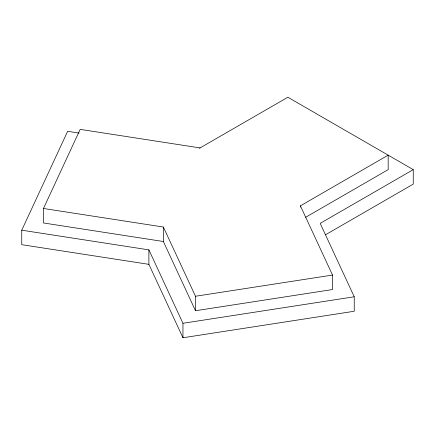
<?xml version="1.0" encoding="UTF-8"?>
<svg xmlns="http://www.w3.org/2000/svg" width="435" height="435" viewBox="0 0 435 435"><rect width="100%" height="100%" fill="white"/><g stroke="black" fill="none" stroke-linecap="round" stroke-linejoin="round"><path stroke-width="0.65" d="M325.445 234.813L413.25 184.119L413.25 169.639L320.176 223.372L354.242 296.779L354.242 311.259L182.956 337.756L148.89 264.349L21.75 244.682L21.75 230.202L67.648 131.31L79.023 133.072M305.664 217.272L388.172 169.639L388.172 155.159L300.4 205.837L332.525 275.061L332.525 289.536L195.494 310.737L163.37 241.512L43.467 222.965L43.467 208.485L80.187 129.374L200.084 147.922M199.469 148.275L287.861 97.244L413.25 169.639M43.467 208.485L163.37 227.032L195.494 296.257L332.525 275.061M21.75 230.202L148.89 249.875L182.956 323.276L354.242 296.779M300.4 205.837L300.4 207.152M195.494 296.257L195.494 310.737M182.956 323.276L182.956 337.756M163.37 227.032L163.37 241.512M148.89 249.875L148.89 264.349"/></g></svg>
